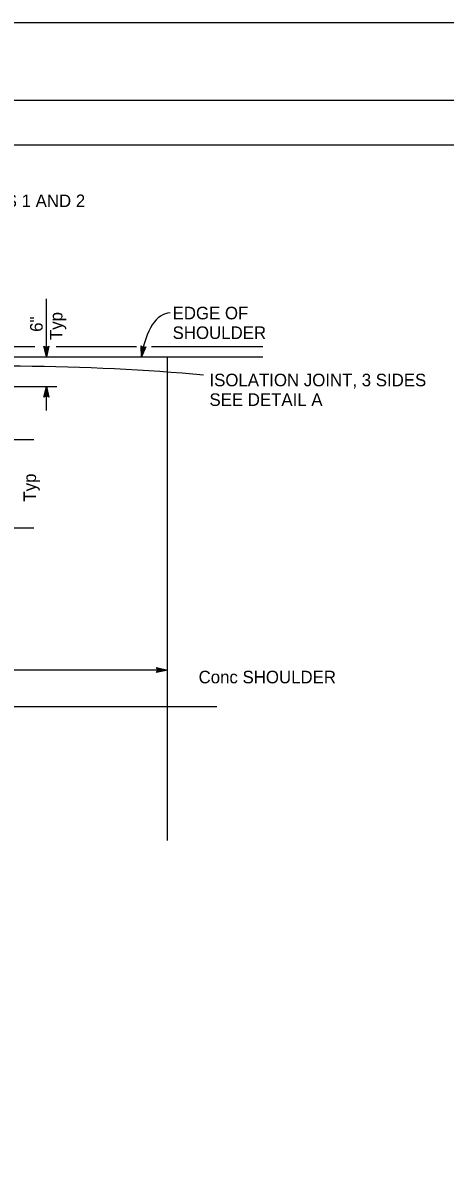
# Model space of a CAD drawing. Extents: x -894 to 866, y -472 to 714.
# Drawn here: x 179 to 414, y 78 to 714 of the extents above; entities that cross this region are included whole.
import ezdxf

# ---------------------------------------------------------------- set-up
doc = ezdxf.new("R2010")
doc.units = 0
for name, color, linetype in [('border_PLOTTING-ELEMENTS', 7, 'Continuous'), ('border_rw_22x34_Cut_Lines', 7, 'Continuous'), ('border_SHEET', 7, 'Continuous'), ('rd_ES', 7, 'Continuous'), ('rd_HMA-DIKE', 7, 'Continuous'), ('rd_PAVEMENT', 7, 'Continuous'), ('rd_PAVEMENT-anno', 7, 'Continuous')]:
    doc.layers.add(name, color=color, linetype=linetype)

msp = doc.modelspace()

# ---------------------------------------------------------------- linework, layer by layer
at = {"layer": 'border_PLOTTING-ELEMENTS'}
for points in [[(-894.04, -472.44), (865.96, -472.44), (865.96, 713.56), (-894.04, 713.56)], [(-864.04, 670.56), (835.96, 670.56), (835.96, -429.44), (-864.04, -429.44)]]:
    msp.add_lwpolyline(points, close=True, dxfattribs=at)
at = {"layer": 'border_rw_22x34_Cut_Lines'}
msp.add_lwpolyline([(-864.04, 670.56), (835.96, 670.56), (835.96, -429.44), (-864.04, -429.44)], close=True, dxfattribs=at)
at = {"layer": 'border_SHEET'}
msp.add_line((-814.04, 645.56), (810.96, 645.56), dxfattribs=at)
at = {"layer": 'rd_ES'}
msp.add_line((-101.83, 527.62), (312.91, 527.62), dxfattribs=at)
at = {"layer": 'rd_HMA-DIKE'}
for p, q in [((-101.83, 533.44), (186.12, 533.44)), ((197.88, 533.44), (242.67, 533.44)), ((251.01, 533.44), (312.91, 533.44))]:
    msp.add_line(p, q, dxfattribs=at)
at = {"layer": 'rd_PAVEMENT'}
for p, q in [((259.82, 258.41), (259.82, 527.62)), ((-101.83, 332.99), (287.38, 332.99))]:
    msp.add_line(p, q, dxfattribs=at)
at = {"layer": 'rd_PAVEMENT-anno'}
for p, q in [((192.46, 527.62), (192.46, 559.83)), ((192.46, 527.62), (191.13, 533.62)), ((191.13, 533.62), (191.13, 533.62)), ((191.13, 533.62), (192.46, 532.82)), ((192.46, 529.01), (191.49, 533.38)), ((192.46, 530.38), (191.84, 533.21)), ((192.47, 531.76), (192.2, 532.97)), ((192.46, 532.82), (193.8, 533.62)), ((193.8, 533.62), (192.46, 527.62)), ((193.45, 533.4), (192.46, 529)), ((193.09, 533.17), (192.46, 530.38)), ((192.74, 532.99), (192.47, 531.76)), ((193.8, 533.62), (193.8, 533.62)), ((245.35, 527.6), (245.2, 533.74)), ((245.2, 533.74), (245.2, 533.74)), ((245.2, 533.74), (246.36, 532.7)), ((247.82, 533.23), (245.35, 527.6)), ((245.62, 528.96), (245.51, 533.44)), ((247.43, 533.08), (245.62, 528.95)), ((245.89, 530.31), (245.82, 533.2)), ((247.04, 532.92), (245.89, 530.31)), ((246.15, 531.66), (246.12, 532.9)), ((246.66, 532.82), (246.15, 531.66)), ((246.36, 532.7), (247.82, 533.23)), ((247.82, 533.23), (247.82, 533.23)), ((192.46, 527.62), (192.46, 527.62)), ((245.35, 527.6), (245.35, 527.6)), ((111.05, 511.11), (198.36, 511.11)), ((191.12, 505.11), (192.46, 511.11)), ((191.48, 505.32), (192.46, 509.73)), ((192.46, 497.79), (192.46, 511.11)), ((192.46, 511.11), (192.46, 511.11)), ((192.46, 511.11), (193.79, 505.11)), ((192.47, 509.71), (193.43, 505.34)), ((192.46, 505.91), (191.12, 505.11)), ((191.12, 505.11), (191.12, 505.11)), ((191.84, 505.56), (192.46, 508.34)), ((192.18, 505.73), (192.46, 506.96)), ((192.46, 508.34), (193.09, 505.52)), ((192.46, 506.96), (192.73, 505.75)), ((193.79, 505.11), (192.46, 505.91)), ((193.79, 505.11), (193.79, 505.11)), ((113.71, 481.54), (185.55, 481.54)), ((113.71, 432.38), (185.55, 432.38)), ((259.82, 353.28), (-75.61, 353.28)), ((254.62, 353.28), (253.82, 354.62)), ((253.82, 354.62), (253.82, 354.62)), ((253.82, 354.62), (259.82, 353.28)), ((259.82, 353.28), (253.82, 351.95)), ((253.82, 351.95), (254.62, 353.28)), ((253.82, 351.95), (253.82, 351.95)), ((254.04, 354.26), (258.44, 353.28)), ((258.43, 353.28), (254.06, 352.31)), ((257.06, 353.28), (254.23, 352.66)), ((254.27, 353.91), (257.06, 353.28)), ((254.45, 353.56), (255.68, 353.28)), ((255.68, 353.28), (254.47, 353.02)), ((259.82, 353.28), (259.82, 353.28))]:
    msp.add_line(p, q, dxfattribs=at)
for centre, major_axis, ratio, start_param, end_param in [((265.88, 503.16), (5.41, -48.82), 0.428737, 3.101501, 4.141014), ((171.19, 485.47), (-221.02, 0.47), 0.166997, 4.198007, 5.166141)]:
    msp.add_ellipse(centre, major_axis=major_axis, ratio=ratio, start_param=start_param, end_param=end_param, dxfattribs=at)

# ---------------------------------------------------------------- texts
for s, p in [('DRAINAGE INLETS, SEE NOTES 1 AND 2', (33.04, 610.99)), ('EDGE OF', (262.74, 548.5)), ('SHOULDER', (262.74, 537.56)), ('ISOLATION JOINT, 3 SIDES', (283.25, 511.23)), ('SEE DETAIL A', (283.25, 500.29)), ('Conc SHOULDER', (277.21, 345.86))]:
    msp.add_text(s, height=7, dxfattribs=at).set_placement(p)
for s, p in [('6"', (190.4, 541.54)), ('Typ', (201.4, 536.98)), ('Typ', (186.72, 447.04))]:
    msp.add_text(s, height=7, rotation=90, dxfattribs=at).set_placement(p)

doc.saveas('drawing.dxf')
